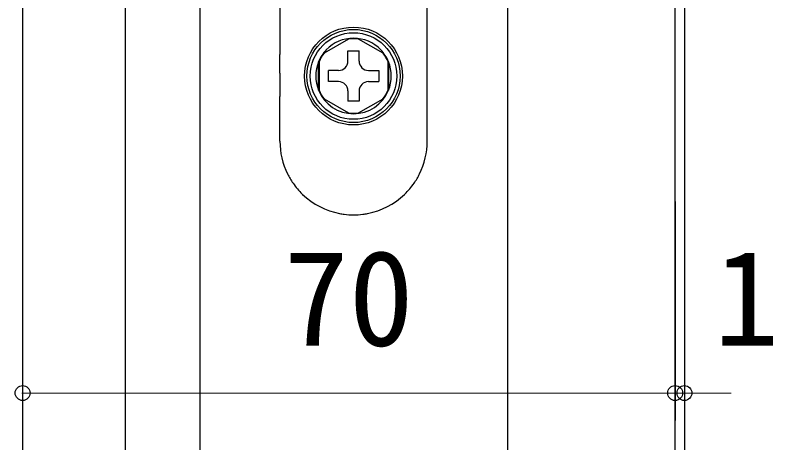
# Model space of a CAD drawing. Units: millimetres at full size; details may follow other scales. Extents: x -800 to 800, y -560 to 560.
# Drawn here: x -235 to -153.7, y 288.3 to 334.2 of the extents above; entities that cross this region are included whole.
import ezdxf
from ezdxf.enums import TextEntityAlignment as Align

# ---------------------------------------------------------------- set-up
doc = ezdxf.new("R2010")
doc.units = ezdxf.units.MM
doc.header["$LTSCALE"] = 4
doc.header["$PDMODE"] = 32
doc.header["$PDSIZE"] = 1.6
doc.linetypes.add('USER11', pattern=[14.01, 12, -1, 0.01, -1])
doc.layers.add('2-0', color=7, linetype='Continuous', lineweight=25)
doc.styles.add('ＭＳ ゴシック', font='')
doc.styles.get('ＭＳ ゴシック').set_extended_font_data('MS Gothic')

msp = doc.modelspace()

# ---------------------------------------------------------------- linework, layer by layer
at = {"layer": '2-0'}
for p, q in [((-234.205, 428.203), (-234.205, 173.203)), ((-163.205, 413.703), (-163.205, 173.203)), ((-164.204, 173.203), (-164.205, 393.203)), ((-223.205, 392.203), (-223.205, 173.203)), ((-215.205, 358.203), (-215.205, 173.203)), ((-182.205, 358.203), (-182.205, 173.203)), ((-206.605, 337.303), (-206.605, 333.003)), ((-206.605, 333.003), (-206.605, 332.003)), ((-206.605, 332.003), (-206.605, 331.932)), ((-206.605, 331.932), (-206.605, 331.129)), ((-199.239, 331.667), (-201.871, 330.147)), ((-195.539, 330.147), (-198.171, 331.667)), ((-190.805, 331.129), (-190.805, 331.932)), ((-206.605, 331.129), (-206.605, 330.665)), ((-190.805, 330.665), (-190.805, 331.129)), ((-206.605, 328.003), (-206.605, 330.003)), ((-199.305, 330.403), (-198.105, 330.403)), ((-199.305, 329.303), (-199.305, 330.403)), ((-198.105, 329.303), (-198.105, 330.403)), ((-202.455, 326.173), (-202.455, 329.233)), ((-202.405, 329.223), (-202.405, 326.183)), ((-195.005, 326.183), (-195.005, 329.223)), ((-194.955, 329.233), (-194.955, 326.173)), ((-206.605, 328.003), (-206.605, 327.503)), ((-201.405, 327.103), (-201.405, 328.303)), ((-200.305, 328.303), (-201.405, 328.303)), ((-197.105, 328.303), (-196.005, 328.303)), ((-196.005, 328.303), (-196.005, 327.103)), ((-200.305, 327.103), (-201.405, 327.103)), ((-197.105, 327.103), (-196.005, 327.103)), ((-190.805, 326.877), (-190.805, 327.342)), ((-190.805, 326.075), (-190.805, 326.877)), ((-199.305, 326.103), (-199.305, 325.003)), ((-198.105, 326.103), (-198.105, 325.003)), ((-190.805, 326.003), (-190.805, 326.075)), ((-190.805, 325.503), (-190.805, 326.003)), ((-206.605, 325.003), (-206.605, 325.503)), ((-201.871, 325.259), (-199.239, 323.739)), ((-198.171, 323.739), (-195.539, 325.259)), ((-190.805, 325.003), (-190.805, 325.503)), ((-206.605, 320.703), (-206.605, 325.003)), ((-198.105, 325.003), (-199.305, 325.003)), ((-190.805, 320.703), (-190.805, 325.003)), ((-234.205, 314.224), (-234.205, 290.74)), ((-164.205, 314.224), (-164.205, 290.74)), ((-164.205, 314.224), (-164.205, 290.74)), ((-163.205, 314.224), (-163.205, 290.74))]:
    msp.add_line(p, q, dxfattribs=at)
at = {"layer": '2-0', "color": 4, "lineweight": 9}
for p, q in [((-234.205, 293.679), (-158.206, 293.679)), ((-164.204, 293.679), (-163.206, 293.679))]:
    msp.add_line(p, q, dxfattribs=at)
at = {"layer": '2-0'}
for points in [[(-190.805, 331.932), (-190.805, 332.003), (-190.805, 333.003), (-190.805, 337.303)], [(-206.605, 330.665), (-206.605, 330.503), (-206.605, 330.003)], [(-190.805, 328.003), (-190.805, 330.003), (-190.805, 330.503), (-190.805, 330.665)], [(-190.805, 327.342), (-190.805, 327.503), (-190.805, 328.003)], [(-206.605, 327.503), (-206.605, 327.342), (-206.605, 326.877), (-206.605, 326.075)], [(-206.605, 326.075), (-206.605, 326.003), (-206.605, 325.503)]]:
    msp.add_lwpolyline(points, dxfattribs=at)
for radius in [5.25, 4.646]:
    msp.add_circle((-198.705, 327.703), radius, dxfattribs=at)
at = {"layer": '2-0', "linetype": 'USER11'}
msp.add_circle((-198.705, 327.703), 5, dxfattribs=at)
at = {"layer": '2-0'}
for centre, radius, start, end in [((-198.705, 327.703), 4.05, 43.7377, 136.2623), ((-198.705, 327.703), 4, 82.33165, 97.66835), ((-198.705, 327.703), 4.05, 136.2623, 157.80839), ((-198.705, 327.703), 4, 142.17651, 157.66835), ((-198.705, 327.703), 4.05, 22.19161, 43.7377), ((-198.705, 327.703), 4, 22.33165, 37.66835), ((-198.705, 327.703), 4.05, 157.80839, 202.19161), ((-200.305, 329.303), 1, 270, 0), ((-197.105, 329.303), 1, 180, 270), ((-198.705, 327.703), 4.05, 337.80839, 22.19161), ((-200.305, 326.103), 1, 360, 90), ((-197.105, 326.103), 1, 90, 180), ((-198.705, 327.703), 4.05, 202.19161, 337.80839), ((-198.705, 327.703), 4, 202.33165, 217.82349), ((-198.705, 327.703), 4, 322.17651, 337.66835), ((-198.705, 327.703), 4, 262.17651, 277.82349), ((-198.705, 320.703), 7.9, 180, 206.29788), ((-198.705, 320.703), 7.9, 333.70212, 0), ((-198.705, 320.703), 7.9, 206.29788, 210.41962), ((-198.705, 320.703), 7.9, 329.58038, 333.70212), ((-198.705, 320.703), 7.9, 210.41962, 214.72375), ((-198.705, 320.703), 7.9, 214.72375, 225.86911), ((-198.705, 320.703), 7.9, 314.13089, 325.27625), ((-198.705, 320.703), 7.9, 325.27625, 329.58038), ((-198.705, 320.703), 7.9, 225.86911, 226.18003), ((-198.705, 320.703), 7.9, 226.18003, 259.0546), ((-198.705, 320.703), 7.9, 280.9454, 313.81997), ((-198.705, 320.703), 7.9, 313.81997, 314.13089), ((-198.705, 320.703), 7.9, 259.0546, 262.72786), ((-198.705, 320.703), 7.9, 277.27214, 280.9454), ((-198.705, 320.703), 7.9, 262.72786, 270), ((-198.705, 320.703), 7.9, 270, 277.27214)]:
    msp.add_arc(centre, radius, start, end, dxfattribs=at)
at = {"layer": '2-0', "color": 4}
for p in [(-234.205, 293.679), (-164.204, 293.679), (-163.206, 293.679)]:
    msp.add_point(p, dxfattribs=at)

# ---------------------------------------------------------------- texts
at = {"layer": '2-0', "style": 'ＭＳ ゴシック'}
for s, p in [('70', (-206.204, 295.679)), ('1', (-160.034, 295.679))]:
    msp.add_text(s, height=10.26, dxfattribs=at).set_placement(p, align=Align.BOTTOM_LEFT)

doc.saveas('drawing.dxf')
